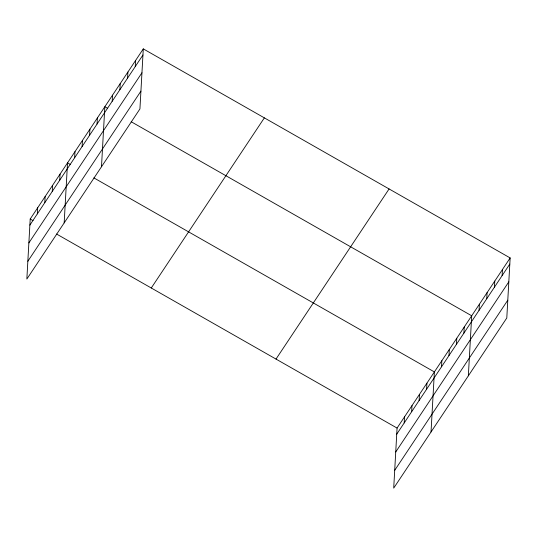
<?xml version="1.0" encoding="UTF-8"?>
<svg xmlns="http://www.w3.org/2000/svg" width="537" height="537" viewBox="0 0 537 537"><rect width="100%" height="100%" fill="white"/><g stroke="black" fill="none" stroke-linecap="round" stroke-linejoin="round"><path stroke-width="0.81" d="M143.292 48.88L30.206 219.015L26.85 279.059L139.929 108.93L143.292 48.88L510.15 257.941L506.794 317.985L393.708 488.12L397.071 428.07L510.15 257.941M37.328 213.887L37.671 207.785M44.793 202.657L45.135 196.555M52.257 191.434L52.599 185.325M59.721 180.204L60.063 174.095M64.165 222.915L67.521 162.872L70.374 164.49M74.643 157.744L74.985 151.642M82.107 146.52L82.45 140.412M89.572 135.29L89.914 129.182M97.036 124.06L97.378 117.959M101.486 166.772L104.843 106.729L107.689 108.353M112.186 101.265L112.528 95.156M119.879 89.692L120.221 83.591M127.571 78.127L127.907 72.018M135.257 66.554L135.599 60.453M404.193 422.948L404.529 416.846M411.651 411.718L411.993 405.616M419.115 400.495L419.457 394.386M426.579 389.265L426.922 383.156M431.03 431.976L434.386 371.933L93.874 177.888M441.508 366.805L441.85 360.703M448.972 355.575L449.315 349.473M456.437 344.351L456.772 338.243M463.901 333.121L464.237 327.013M468.345 375.833L471.701 315.79L131.189 121.745M479.051 310.326L479.393 304.217M486.737 298.753L487.079 292.652M494.429 287.188L494.772 281.079M502.122 275.615L502.457 269.514M29.864 225.117L142.949 54.989M28.87 242.919L141.949 72.79M27.843 261.257L140.929 91.129M151.273 288L264.352 117.871M276.005 359.085L389.083 188.95M396.729 434.178L509.808 264.05M395.729 451.979L508.814 281.851M394.708 470.318L507.787 300.19M30.206 219.015L33.052 220.633M56.56 234.025L397.071 428.07"/></g></svg>
